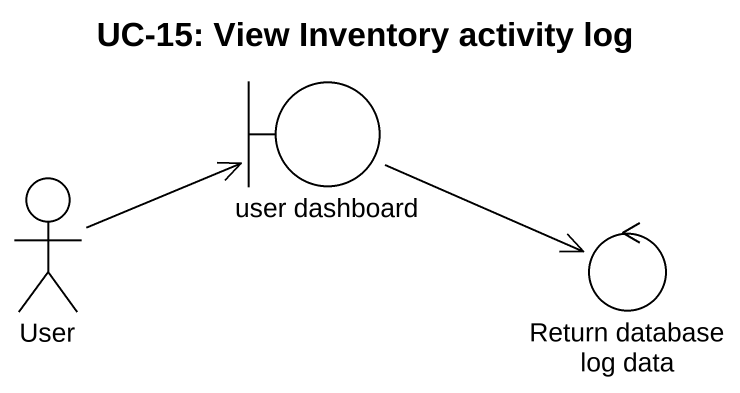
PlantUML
@startuml
title UC-15: View Inventory activity log
boundary "user dashboard" as user_dashboard
actor User
control "Return database log data" as Return_database_log_data
user_dashboard -right-> Return_database_log_data
User -right-> user_dashboard
@enduml
